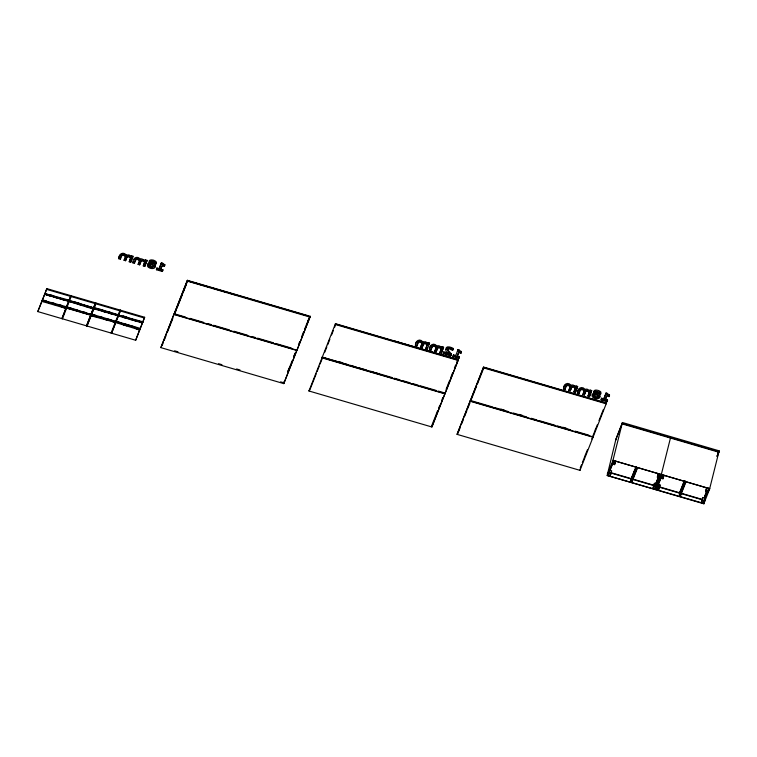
<?xml version="1.0" encoding="UTF-8"?>
<svg xmlns="http://www.w3.org/2000/svg" width="757" height="757" viewBox="0 0 757 757"><rect width="100%" height="100%" fill="white"/><g stroke="black" fill="none" stroke-linecap="round" stroke-linejoin="round"><path stroke-width="1.14" d="M149.167 264.524L149.432 265.612L151.438 266.54L153.141 266.407L153.908 265.281M593.838 394.728L594.094 395.816L595.617 396.63L597.443 396.734L598.494 395.949M447.586 348.447L448.191 350.406L451.371 353.935L451.106 355.014L447.425 350.699L447.671 349.091C449.895 347.454 453.206 352.828 453.244 348.475C451.409 347.056 445.173 345.239 446.053 349.412M66.512 306.784L68.717 301.267M66.995 307.058L72.464 308.657M69.124 300.179L70.903 295.675L46.83 288.625L44.852 293.896L68.934 300.945L44.9 293.725M69.606 300.453L93.622 307.815L95.486 302.876L71.413 295.826L62.434 318.801L86.516 325.851L95.486 302.876M91.597 314.127L93.868 308.402L118.035 315.451M94.209 307.531L95.988 303.018L120.07 310.077L119.88 310.834L95.798 303.784L87.017 326.002L111.09 333.052L120.07 310.077M115.651 321.309L91.625 314.136M121.631 323.05L116.162 321.451L118.385 315.811M118.262 314.704L94.228 307.541M140.234 328.5L142.467 322.861M142.846 321.905L144.653 317.268L120.571 310.219L118.707 315.158L142.893 321.782M70.903 295.675L61.932 318.659L37.85 311.6L38.039 310.834L44.786 294L68.868 301.049L44.748 294.17M44.786 294L37.85 311.6M44.597 294.331L68.669 301.39M44.852 293.896L46.83 288.625M61.932 318.659L66.105 307.862M62.434 318.801L62.623 318.035M66.256 307.645L42.089 300.605L44.218 301.456M66.531 306.793L42.354 300.16M66.569 308.127L90.641 315.186M67.042 306.935L91.01 314.41L93.3 308.468M69.142 300.188L44.956 293.565M69.171 301.532L93.149 309.007L91.067 307.938M71.413 295.826L71.215 296.593L95.297 303.642M86.516 325.851L90.689 315.063M87.017 326.002L91.256 314.997L115.49 321.943M91.304 315.167L115.528 321.772L91.256 314.997L95.571 316.492M93.754 308.733L117.837 315.783M95.798 303.784L95.988 303.018M118.868 258.752C118.262 254.002 123.448 251.163 126.277 255.071L126.003 256.15C123.713 252.857 118.518 254.21 118.868 258.752L120.401 259.206C119.852 252.677 128.945 255.469 124.044 260.276L125.586 260.72L127.006 257.266L128.804 256.907L130.677 258.118L129.229 261.79L130.762 262.234L132.977 256.235L131.444 255.79L130.961 257.418L128.728 255.998L126.003 256.15M120.401 259.206L122.095 254.664M124.044 260.276L125.596 255.951M125.586 260.72L125.851 259.642M111.09 333.052L111.288 332.285M129.229 261.79L130.583 257.948M144.653 317.268L135.673 340.253L111.601 333.203L115.774 322.406M130.961 257.418L131.444 255.79M115.225 322.378L91.039 315.754L95.524 316.615M115.726 322.529L139.704 330.005L135.427 328.301M130.762 262.234L132.977 256.235M115.991 322.094L140.073 329.144M116.2 321.337L140.282 328.387M118.338 315.934L142.42 322.984M111.601 333.203L120.571 310.219M144.729 262.234L145.495 259.906L147.028 260.351L144.814 266.35L143.281 265.906L144.729 262.234L142.855 261.014L141.057 261.373L139.638 264.836L138.096 264.382C143.007 259.585 133.904 256.793 134.453 263.322L132.92 262.868L133.185 261.79M134.453 263.322L135.853 259.396M138.096 264.382L139.648 260.067M134.197 259.632L136.487 258.383L140.054 260.266L140.329 259.187L141.54 258.809L145.278 260.446M139.638 264.836L141.029 260.91M143.281 265.906L145.003 261.146L144.104 260.408M140.054 260.266L142.78 260.115L145.013 261.534L145.495 259.906M144.814 266.35L147.028 260.351M150.066 263.994C146.252 261.146 152.64 259.963 154.551 261.856A3.653 2.016 14 0 1 155.933 262.963C157.021 265.679 151.779 264.25 155.242 266.814C154.352 270.41 145.921 267.997 147.606 264.515L150.056 264.023L150.34 262.916M135.673 340.253L139.913 329.248L135.475 328.178M162.613 270.817L162.348 271.489L156.415 269.747L156.954 267.997L159.112 268.631L161.449 262.717L164.856 264.742L164.354 266.426L162.149 265.773L160.408 270.173L162.613 270.817L162.887 269.738L160.683 269.095L160.408 270.173M156.415 269.747L156.954 267.997M156.68 269.085L158.838 269.71L159.112 268.631M158.838 269.71L161.449 262.717M164.354 266.426L164.591 265.821L162.471 264.676L162.717 263.095M162.348 271.489L162.887 269.738M160.863 347.624L187.367 280.327L310.285 316.322L283.78 383.619L160.863 347.624L174.157 313.729L185.437 317.032M181.235 297.255L181.358 296.744L174.999 312.821M310.285 316.322L296.99 350.217L174.072 314.221L187.367 280.327M236.061 295.069L236.184 294.558M283.572 382.427L283.695 381.916M283.78 383.619L297.075 349.725M307.739 321.328L307.862 320.817M445.277 392.817L431.878 426.986L308.96 390.99L309.159 390.224M322.368 356.821L322.179 357.588L445.088 393.583L458.382 359.689L335.465 323.693L308.96 390.99M324.971 358.042L325.103 357.531M335.465 323.693L335.275 324.46L458.193 360.455M379.304 373.4L379.181 373.911L352.327 366.057M392.902 340.536L414.211 346.782M414.713 346.924L436.023 353.169M415.432 345.599C414.827 340.839 420.012 338.01 422.841 341.909L422.576 342.987C420.286 339.694 415.082 341.047 415.432 345.599L416.975 346.044C416.426 339.514 425.519 342.306 420.618 347.113L422.151 347.558L423.57 344.104L425.377 343.744L427.251 344.955L425.794 348.627L427.336 349.081L429.55 343.082L428.008 342.628L427.525 344.255L425.292 342.836L422.576 342.987M416.975 346.044L418.659 341.502M420.618 347.113L422.169 342.798M422.151 347.558L423.844 343.025M425.794 348.627L427.156 344.795M427.525 344.255L428.008 342.628M427.336 349.081L427.601 348.002M429.55 343.082L429.276 344.161L427.743 343.706M429.484 349.706C428.878 344.955 434.064 342.126 436.893 346.025L436.628 347.103C434.338 343.81 429.143 345.164 429.484 349.706L431.026 350.16C430.478 343.631 439.571 346.422 434.669 351.229L436.202 351.674L437.631 348.22L439.429 347.86L441.303 349.072L439.845 352.743L441.388 353.197L443.602 347.189L442.06 346.744L441.851 347.293L438.833 345.703L436.893 346.025M431.026 350.16L432.417 346.233M434.669 351.229L436.221 346.905M436.202 351.674L437.603 347.747M436.524 353.311L457.834 359.556M439.845 352.743L441.208 348.911M436.628 347.103L439.344 346.952L441.577 348.371L442.06 346.744M441.388 353.197L443.602 347.189M451.371 353.935L450.737 355.932L443.233 353.737L443.801 351.901L448.778 353.358M443.233 353.737L443.801 351.901M443.526 352.98L449.507 354.73L449.781 353.651M431.878 426.986L445.173 393.091L438.407 391.104M450.737 355.932L451.011 354.853M452.61 350.491L452.345 349.053M452.989 356.594L453.519 354.844L455.676 355.468L455.411 356.556L453.254 355.922L452.989 356.594L458.922 358.326L459.452 356.575L457.247 355.932L456.982 357.011L459.187 357.654M460.918 353.264L461.429 351.579L458.013 349.564L457.748 350.642L461.155 352.667L460.918 353.264L458.714 352.62L456.982 357.011M459.016 351.011L459.281 349.933M458.922 358.326L459.452 356.575M457.067 434.357L483.572 367.06L606.48 403.055L579.976 470.352L457.067 434.357L470.362 400.462L492.911 407.067M593.384 436.183L593.185 436.95L470.277 400.955L483.572 367.06M563.539 388.966C562.934 384.206 568.119 381.377 570.939 385.275L570.674 386.354C568.384 383.061 563.189 384.414 563.539 388.966L565.072 389.41C564.523 382.881 573.617 385.673 568.715 390.48L570.248 390.924L571.677 387.47L573.475 387.111L575.348 388.322L573.891 391.994L575.434 392.448L577.648 386.448L576.115 385.994L575.897 386.543L572.879 384.953L570.939 385.275M565.072 389.41L566.766 384.868M568.715 390.48L570.371 385.919M570.191 386.827L570.466 385.748M570.248 390.924L571.649 387.007M573.891 391.994L575.254 388.161M570.674 386.354L573.399 386.202L575.623 387.622L576.115 385.994M575.434 392.448L577.648 386.448M577.591 393.072C576.985 388.322 582.171 385.493 585 389.391L584.726 390.47C582.436 387.177 577.241 388.53 577.591 393.072L579.124 393.526C578.575 386.997 587.669 389.789 582.767 394.596L584.309 395.04L585.729 391.587L587.527 391.227L589.4 392.438L587.952 396.11L589.485 396.564L591.7 390.555L590.167 390.11L589.949 390.659L586.94 389.07L585 389.391M579.124 393.526L580.524 389.6M582.767 394.596L584.319 390.271M584.253 390.943L584.518 389.864M584.309 395.04L585.322 392.069M587.952 396.11L589.675 391.36L589.4 392.438M584.726 390.47L587.451 390.319L589.675 391.738L590.167 390.11M589.485 396.564L591.7 390.555M579.976 470.352L580.165 469.586M601.086 399.961L601.626 398.21L603.783 398.835L606.12 392.93L609.527 394.946L609.025 396.63L606.821 395.987L605.08 400.377L607.284 401.021L607.019 401.693L601.086 399.961L601.351 399.289L603.509 399.923L606.12 392.93M592.636 436.354L592.409 437.205L592.608 436.439M593.27 436.458L593.081 437.224L470.163 401.229M603.509 399.923L603.783 398.835M605.08 400.377L606.65 396.006M609.262 396.034L607.275 395.107L607.379 393.299M606.48 403.055L606.291 403.822L483.382 367.826M607.019 401.693L607.549 399.942L605.345 399.299M609.025 396.63L609.527 394.946M615.857 439.448L607.171 475.491L703.887 503.812L704.975 499.658L703.802 502.818L701.436 502.128L702.818 497.481L704.701 498.04L703.792 502.497M607.947 474.753L609.801 470.248L611.684 470.797L610.312 475.443L607.947 474.753L608.155 473.901L607.322 473.702M608.751 472.406L608.533 473.257L610.899 473.948M612.81 460.928L613.719 461.193L608.42 474.582L607.511 474.317L612.81 460.928L622.434 422.52L719.15 450.841L709.527 489.249L704.228 502.639L703.329 502.374M615.696 461.041L614.589 464.637L612.214 463.946L612.905 463.227M613.501 461.742L612.81 462.451L615.176 463.142M610.312 475.443L611.098 472.292M614.589 464.637L615.375 461.486M631.224 478.689L630.95 479.796L632.227 476.569M632.171 476.153L631.045 480.648L636.438 467.012M609.991 472.756L631.726 479.124L631.849 478.613M631.243 481.263L631.981 478.282L632.89 478.556L632.142 481.528L631.243 481.263L636.533 467.873L637.441 468.138L632.142 481.528M653.083 487.972L654.455 483.326L656.347 483.874L656.035 487.167L655.448 488.662L653.083 487.972L654.455 483.326M660.047 475.368L660.52 475.51L659.726 477.856L657.35 477.156L658.136 474.014M657.35 477.156L658.467 473.57M655.448 486.07L655.581 485.559M655.448 488.662L656.253 486.316M656.215 487.12L655.534 489.656M658.155 484.404L660.047 484.963L658.675 489.609L656.3 488.908L657.965 485.171M656.3 488.908L657.104 486.571M659.726 477.856L660.52 475.51M664.059 475.207L662.943 478.793L660.577 478.102L661.381 475.756L661.855 475.898M670.579 437.537L661.221 474.876M660.577 478.102L661.381 475.756M658.675 489.609L660.047 484.963M662.943 478.793L663.728 475.651M679.966 492.561L679.408 494.813L685.094 480.629M679.597 495.428L684.896 482.039L685.804 482.304L680.505 495.693L679.597 495.428L680.344 492.447M680.505 495.693L681.243 492.712M701.436 502.128L702.818 497.481M708.789 488L708.079 492.012L705.713 491.321L706.499 488.17M705.713 491.321L706.83 487.726M703.802 502.818L703.537 501.834L707.398 492.078M703.887 503.812L704.72 500.5M708.079 492.012L708.883 489.665M66.616 308.014L90.906 314.742M69.218 301.418L93.452 308.25M115.338 322.047L111.989 321.299M126.23 258.695L127.271 256.178M132.92 262.868C132.626 257.872 137.244 255.346 140.329 259.187M160.683 269.095L161.979 265.792M164.619 265.338L164.856 264.742M181.472 296.479L187.831 280.402L187.698 280.913L201.192 284.859M162.093 345.646L162.954 343.479M164.241 340.215L165.963 335.871M167.25 332.616L172.833 318.489M174.876 313.332L176.163 310.077M176.996 307.976L182.182 294.87M183.033 292.704L186.042 285.096M287.887 371.327L289.146 368.157M294 355.97L295.069 353.254M287.868 371.573L292.164 360.711M293.886 356.358L295.173 353.103M298.447 344.813L299.791 341.426M301.504 337.083L303.652 331.651M304.513 329.475L307.323 322.387M307.522 321.876L309.67 316.445M309.764 390.101L316.208 373.807M317.069 371.64L319.217 366.208M320.079 364.032L322.652 357.512M324.696 352.355L326.844 346.924M327.705 344.747L329.853 339.325M331.566 334.973L333.288 330.629M334.575 327.374L335.862 324.11L457.767 359.812M441.577 348.371L441.795 347.823L443.328 348.277M453.244 348.475L452.79 349.384M453.254 355.506L453.519 354.844M455.411 356.556L458.013 349.564M457.682 354.834L458.553 352.639M431.67 425.794L435.313 416.596M435.54 416.019L437.461 410.975M438.549 408.42L439.836 405.156M441.549 400.813L442.845 397.557M446.1 389.335L449.734 380.128M450.652 377.819L452.667 372.699M454.418 368.101L455.629 365.035M456.764 362.272L457.9 359.301M461.193 352.185L461.429 351.579M445.703 391.748L458.382 359.689M457.871 433.468L460.019 428.036M461.732 423.693L463.019 420.438M464.741 416.085L466.889 410.654M467.75 408.487L469.898 403.055M471.507 398.977L476.664 385.947M477.525 383.771L483.969 367.476M575.623 387.622L575.84 387.073L577.373 387.527M589.675 391.738L589.892 391.189L591.435 391.643M601.626 398.21L601.361 398.873L603.338 399.459M580.193 468.1L581.49 464.817M582.351 462.65L584.499 457.219M584.603 456.679L587.508 449.611M591.709 438.994L591.917 438.454M592.986 435.767L594.273 432.502M594.434 431.802L595.702 428.604M595.929 428.311L597.282 424.904M598.995 420.551L601.834 413.398M602.004 412.953L603.291 409.698M607.284 400.614L607.549 399.942M622.434 422.52L615.564 440.205L622.216 423.371L718.942 451.692M607.171 475.491L704.019 503.49M612.214 463.946L613.019 461.6M609.745 470.334L612.243 464.003M630.761 479.834L635.057 468.999M633.079 474.412L635.208 469.037M631.527 478.784L636.211 466.937M631.726 479.124L636.315 467.523M636.807 468.838L632.634 479.389L654.37 485.748M655.808 483.458L657.757 478.509M655.108 485.644L657.237 480.26M655.259 485.701L658.666 477.09M655.24 486.41L658.921 477.118M655.78 486.155L660.265 474.828L662.072 475.358L656.991 488.199M655.874 488.473L661.164 475.093M658.098 484.489L660.189 479.219M680.004 491.776L682.805 484.688M682.984 484.243L684.262 481.007M681.432 488.577L679.303 493.961L679.881 492.939M682.284 486.42L684.413 481.045M680.306 491.861L684.565 481.102M680.988 493.545L685.161 483.004M717.068 456.102L719.15 450.841M717.239 455.979L718.525 452.743M717.116 456.49L718.809 452.203L622.093 423.882M705.022 495.466L706.3 492.239M704.322 497.652L706.451 492.268M704.474 497.709L706.603 492.324M704.36 498.664L707.568 490.735M600.784 393.659L600.869 392.098A3.653 2.016 14 0 0 599.487 390.981C597.983 390.082 593.261 389.089 593.895 392.041M154.873 266.975L155.516 265.735L154.816 264.562M155.639 263.739L156.406 263.029L156.207 261.884A3.653 2.016 14 0 0 154.825 260.777C153.283 259.49 147.473 259.244 149.659 262.395M599.08 397.425L600.112 396.488L599.487 394.766M126.277 255.071L128.993 254.92L131.226 256.33M422.841 341.909L425.566 341.757L427.79 343.176M599.629 394.104L600.31 393.943M149.28 262.963L147.52 263.947L148.098 265.688M593.952 393.167L592.192 394.151L592.39 395.447M161.175 263.805L162.443 264.174M605.846 394.009L607.114 394.378M131.169 256.869L132.712 257.314M145.23 260.985L146.763 261.43M157.674 268.962L160.645 269.823M420.883 346.034L422.425 346.479M187.764 280.743L308.544 316.114M485.095 367.807L605.874 403.178M203.444 285.521L209.064 287.168M211.317 287.821L227.062 292.439M229.314 293.091L234.935 294.738M187.178 281.093L310.086 317.088M621.961 424.213L622.869 424.478M717.778 452.27L718.686 452.535M338.152 361.449L341.539 362.442M500.916 409.102L504.294 410.095M518.952 414.391L522.339 415.375M562.934 427.27L566.312 428.254M189.941 318.356L203.472 322.312M207.986 323.636L211.373 324.63M213.625 325.283L229.409 329.91M233.922 331.225L247.454 335.19M251.967 336.515L255.346 337.499M257.607 338.161L273.391 342.789M275.643 343.451L291.436 348.069M330.156 359.405L322.255 357.096L322.066 357.862L444.984 393.858M332.408 360.067L348.192 364.694M350.453 365.347L356.083 367.003M358.345 367.665L366.237 369.974M370.75 371.29L374.128 372.283M376.39 372.946L392.173 377.563M394.425 378.226L400.065 379.882M402.317 380.544L410.218 382.853M412.47 383.515L418.11 385.162M420.362 385.824L436.155 390.442M495.163 407.73L508.695 411.685M513.208 413.01L526.74 416.975M531.253 418.29L536.893 419.946M539.145 420.608L554.928 425.226M557.19 425.888L570.721 429.853M575.225 431.168L588.757 435.133M326.097 358.373L351.825 365.905M173.968 314.496L296.876 350.491M46.631 289.392L70.713 296.441M120.382 310.985L144.464 318.035M123.173 316.01L126.476 316.975M50.492 294.861L53.775 295.826M73.978 301.74L79.457 303.339M99.659 309.253L102.943 310.219M107.314 311.496L110.598 312.461M123.145 316.133L128.614 317.741M69.436 301.097L93.518 308.146M94.019 308.298L118.092 315.347M118.603 315.489L142.676 322.548M118.537 315.593L142.619 322.643M46.783 294.975L51.164 296.261M54.447 297.217L56.633 297.861M59.917 298.826L64.298 300.103M77.933 304.096L82.305 305.383M85.588 306.339L87.784 306.982M103.605 311.619L105.8 312.253M109.084 313.218L113.455 314.496M122.719 317.211L126.003 318.177M129.286 319.132L131.472 319.776M134.755 320.741L136.951 321.375M708.618 488.984L709.527 489.249M657.947 475.661L660.312 476.361M661.164 476.607L663.539 477.307M706.3 489.826L708.675 490.517M660.785 477.251L661.268 477.393M43.499 300.179L46.783 301.135M51.164 302.422L54.447 303.387M58.828 304.664L62.112 305.629M74.65 309.301L77.933 310.256M82.314 311.543L85.598 312.499M92.666 314.571L95.95 315.537M100.331 316.814L103.614 317.779M105.8 318.423L111.279 320.022M123.817 323.693L129.296 325.302M131.481 325.936L134.765 326.901M42.288 300.33L66.323 307.55L42.174 300.595M55.166 304.664L57.352 305.298M60.636 306.263L65.017 307.55M80.838 312.177L83.033 312.821M86.317 313.786L88.503 314.42M104.334 319.057L108.705 320.343M123.438 324.658L126.722 325.614M44.171 301.57L41.881 301.362L65.954 308.411L60.588 306.386M55.119 304.778L57.305 305.421M86.27 313.9L88.455 314.543M105.374 319.492L108.658 320.457M111.941 321.422L114.137 322.056M123.391 324.772L126.674 325.737M653.868 484.821L655.751 485.369M610.379 472.51L654.237 485.351M658.741 486.666L702.6 499.516M659.442 487.234L702.723 499.913M653.669 486.477L656.035 487.167M656.896 487.413L659.262 488.114M702.032 500.632L704.398 501.323M608.155 473.901L608.637 474.043M655.183 487.669L655.657 487.811M654.966 488.208L656.783 488.748M174.583 350.822L177.971 351.816M218.565 363.701L221.952 364.694M236.61 368.981L239.988 369.974M280.582 381.859L283.97 382.853M582.616 388.625L583.098 388.814M137.954 258.421L138.427 258.601M149.205 266.483L149.905 266.814M452.979 349.564C446.971 345.201 442.202 350.084 449.507 354.73M124.375 254.484L124.848 254.759M574.241 386.221L574.724 386.505M440.678 347.255L441.568 347.993M595.276 391.908L596.062 393.186L598.522 393.224A1.817 1.003 14 0 0 599.478 392.656M150.605 261.695L151.391 262.972L153.851 263.02A1.817 1.003 14 0 0 154.806 262.452M154.56 263.086L154.542 263.531A1.817 1.003 14 0 1 153.586 264.098L151.126 264.061L150.425 262.386L152.006 261.78L154.56 263.086M599.222 393.29L599.213 393.735A1.817 1.003 14 0 1 598.257 394.312L595.787 394.265L595.097 392.59L596.677 391.984L599.222 393.29M148.892 265.603L149.157 266.691L150.681 267.505L152.507 267.609L153.557 266.814L152.715 265.007L149.971 264.931L148.892 265.603M593.564 395.807L593.829 396.895L595.352 397.709L597.169 397.813L598.229 397.028L597.387 395.211L594.642 395.135L593.564 395.807M593.497 392.117L594.737 394.198L592.277 394.728C590.583 398.201 599.024 400.614 599.913 397.028C596.45 394.463 601.692 395.892 600.604 393.176A3.653 2.016 14 0 0 599.222 392.06L595.598 391.161L593.497 392.117M66.871 307.522L90.944 314.581L66.871 307.522M69.474 300.926L93.556 307.976L69.474 300.926M94.057 308.127L118.139 315.177L94.057 308.127M118.641 315.319L142.723 322.378L118.641 315.319M612.99 460.388L709.706 488.71L612.99 460.388"/></g></svg>
